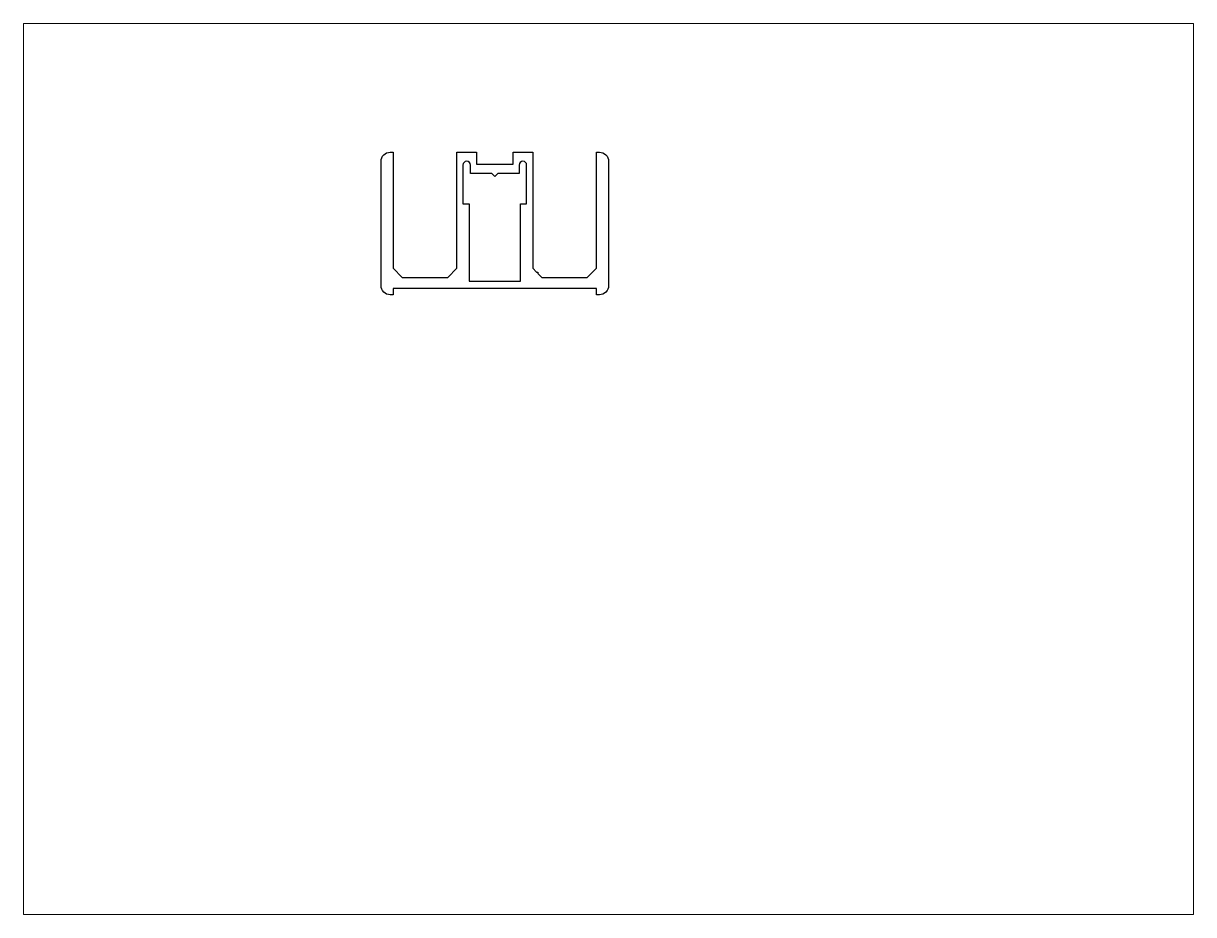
# Paper-space layout 'Layout1' of a CAD drawing. Extents: x 27 to 240, y 20 to 183.
# The model-space entities are those that its viewports show. They can reach past a viewport. Long polylines and large blocks are cut down to what shows.
import ezdxf

# ---------------------------------------------------------------- set-up
doc = ezdxf.new("R2010")
doc.units = 0
doc.header["$LTSCALE"] = 15
doc.layers.get('0').update_dxf_attribs({"linetype": 'CONTINUOUS'})

msp = doc.modelspace()

# ---------------------------------------------------------------- linework, layer by layer
for points in [[(118.53, 234.78), (119.53, 234.78), (119.53, 196.48), (122.53, 193.48), (137.53, 193.48), (140.53, 196.48), (140.53, 234.78), (147.03, 234.78), (147.03, 230.78), (159.03, 230.78), (159.03, 234.78), (165.53, 234.78), (165.53, 196.48), (166.82, 195.19), (167.24, 195.19), (167.24, 194.76), (168.53, 193.48), (183.53, 193.48), (186.53, 196.48), (186.53, 234.78), (187.53, 234.78, -0.414214), (190.53, 231.78), (190.53, 190.78, -0.414214), (187.53, 187.78), (186.53, 187.78), (186.53, 189.78), (119.53, 189.78), (119.53, 187.78), (118.53, 187.78, -0.414214), (115.53, 190.78), (115.53, 231.78, -0.414214)], [(144.53, 217.78), (144.53, 192.28), (161.53, 192.28), (161.53, 217.78), (163.53, 217.78), (163.53, 230.53, 1), (161.03, 230.53), (161.03, 227.78), (154.03, 227.78), (153.03, 226.78), (152.03, 227.78), (145.03, 227.78), (145.03, 230.53, 1), (142.53, 230.53), (142.53, 217.78)]]:
    msp.add_lwpolyline(points, format="xyb", close=True)

psp = doc.layouts.get("Layout1")

# ---------------------------------------------------------------- viewports
at = {"layer": '0', "color": 0, "linetype": 'BYBLOCK', "ltscale": 0.05}
psp.add_viewport(center=(133.35, 101.6), size=(213.36, 162.56), view_center_point=(190.51, 130.3), view_height=293.8955, dxfattribs=at)

doc.saveas('drawing.dxf')
